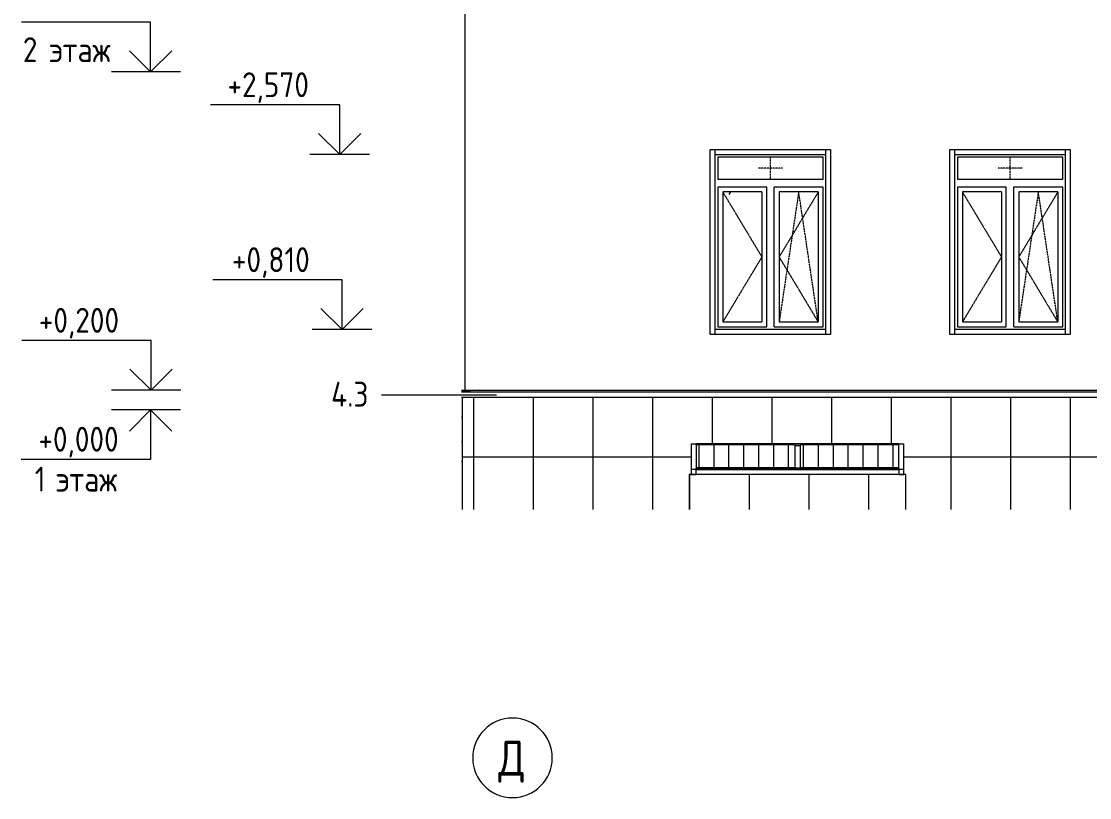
# Model space of a CAD drawing. Header units: millimetres. Extents: x -515342 to 330399, y -224905 to 507333.
# Drawn here: x 175063 to 185808, y -55029 to -47220 of the extents above; entities that cross this region are included whole.
import ezdxf

# ---------------------------------------------------------------- set-up
doc = ezdxf.new("R2010")
doc.units = ezdxf.units.MM
doc.linetypes.add('ASVP_Штриховая_ш2 п1', pattern=[3, 2, -1])
doc.layers.get('0').update_dxf_attribs({"lineweight": 0})
for name, color, linetype, lineweight in [('Аннотация', 7, 'Continuous', 0), ('Витраж', 7, 'Continuous', 0), ('Линии', 7, 'Continuous', 0), ('Марки', 7, 'Continuous', 0), ('Ограждение', 7, 'Continuous', 0), ('Окна', 7, 'Continuous', 0), ('Окна открывание', 7, 'Continuous', 0), ('Оси', 7, 'Continuous', 0), ('Отметки', 7, 'Continuous', 0), ('Панели витража', 7, 'Continuous', 0), ('Перекрытие', 7, 'Continuous', 0), ('Стены внутренние', 7, 'Continuous', 0), ('Стены наружные', 7, 'Continuous', 0), ('Стены штриховка поверхности', 7, 'Continuous', 0)]:
    doc.layers.add(name, color=color, linetype=linetype, lineweight=lineweight)
doc.styles.add('GOST Common', font='', dxfattribs={"width": 0.9, "height": 350})
doc.styles.add('GOST Common_1', font='', dxfattribs={"width": 0.9, "height": 250})
doc.styles.add('GOST Common_2', font='', dxfattribs={"width": 0.9, "height": 250})
doc.styles.get('GOST Common').set_extended_font_data('GOST Common')
doc.styles.get('GOST Common_1').set_extended_font_data('GOST Common')
doc.styles.get('GOST Common_2').set_extended_font_data('GOST Common')
pattern_1 = [(90, (-69.69, -10431.52), (-150, 9e-15), [])]
pattern_2 = [(90, (-69.69, 9851.73), (-150, 9e-15), [])]

# ---------------------------------------------------------------- blocks, each defined once
blk = doc.blocks.new('Окно_ПВХ_2Створки_1Фрамуга-верх - АР_Окно_ОП_1820_h_х11700_2ст1фр-в-V3-Фасад Д-А_')
at = {"layer": 'Окна'}
h = blk.add_hatch(dxfattribs=at)
h.set_pattern_fill('FP_1', color=256, style=0, pattern_type=2)
h.set_pattern_definition([(236.31, (997.1, 1244.6), (-1777.996, -3556.002), [641.07, -5769.6]), (236.31, (1032.67, 1137.9), (-1777.996, -3556.002), [384.64, -6026.03]), (236.31, (819.3, 1137.9), (-1777.996, -3556.002), [384.64, -6026.03])])
h.paths.add_polyline_path([(-13105, 885), (-13092, 885), (-13092, 2193), (-13485, 2193), (-13485, 885), (-13338, 885)])
for p, q in [((-12476, 2544), (-13534, 2544)), ((-13534, 2544), (-13534, 2318)), ((-12476, 2318), (-12476, 2544)), ((-12476, 2318), (-13534, 2318)), ((-13043, 2242), (-13534, 2242)), ((-13534, 2242), (-13534, 836)), ((-13485, 2193), (-13485, 885)), ((-13092, 2193), (-13485, 2193)), ((-13092, 2193), (-13092, 885)), ((-13043, 836), (-13043, 2242)), ((-12476, 2242), (-12967, 2242)), ((-12967, 836), (-12967, 2242)), ((-12918, 2193), (-12918, 885)), ((-12525, 2193), (-12918, 2193)), ((-12525, 2193), (-12525, 885)), ((-12476, 836), (-12476, 2242)), ((-13485, 885), (-13092, 885)), ((-12918, 885), (-12525, 885)), ((-13534, 836), (-13043, 836)), ((-12967, 836), (-12476, 836))]:
    blk.add_line(p, q, dxfattribs=at)
at = {"layer": 'Окна открывание', "linetype": 'ASVP_Штриховая_ш2 п1'}
for p, q in [((-13005, 2318), (-13005, 2544)), ((-12885, 2431), (-13125, 2431)), ((-13485, 2193), (-13092, 1539)), ((-12721, 2193), (-12918, 885)), ((-12525, 2193), (-12918, 1539)), ((-12525, 885), (-12721, 2193)), ((-13092, 1539), (-13485, 885)), ((-12918, 1539), (-12525, 885))]:
    blk.add_line(p, q, dxfattribs=at)
blk = doc.blocks.new('Окно_ПВХ_2Створки_1Фрамуга-верх - АР_Окно_ОП_1820_h_х11700_2ст1фр-в-V4-Фасад Д-А_')
at = {"layer": 'Окна'}
for p, q in [((-10066, 2544), (-11124, 2544)), ((-11124, 2544), (-11124, 2318)), ((-10066, 2318), (-10066, 2544)), ((-10066, 2318), (-11124, 2318)), ((-10633, 2242), (-11124, 2242)), ((-11124, 2242), (-11124, 836)), ((-11075, 2193), (-11075, 885)), ((-10682, 2193), (-11075, 2193)), ((-10682, 2193), (-10682, 885)), ((-10633, 836), (-10633, 2242)), ((-10066, 2242), (-10557, 2242)), ((-10557, 836), (-10557, 2242)), ((-10508, 2193), (-10508, 885)), ((-10115, 2193), (-10508, 2193)), ((-10115, 2193), (-10115, 885)), ((-10066, 836), (-10066, 2242)), ((-11075, 885), (-10682, 885)), ((-10508, 885), (-10115, 885)), ((-11124, 836), (-10633, 836)), ((-10557, 836), (-10066, 836))]:
    blk.add_line(p, q, dxfattribs=at)
at = {"layer": 'Окна открывание', "linetype": 'ASVP_Штриховая_ш2 п1'}
for p, q in [((-10595, 2318), (-10595, 2544)), ((-10475, 2431), (-10715, 2431)), ((-11075, 2193), (-10682, 1539)), ((-10311, 2193), (-10508, 885)), ((-10115, 2193), (-10508, 1539)), ((-10115, 885), (-10311, 2193)), ((-10682, 1539), (-11075, 885)), ((-10508, 1539), (-10115, 885))]:
    blk.add_line(p, q, dxfattribs=at)
blk = doc.blocks.new('Прямоугольный импост - АР_Откос_Металлический_50х330 Белый Правый-9899491-Фасад Д-А_')
at = {"layer": 'Витраж'}
for p, q in [((-3115, 2570), (-3115, 2620)), ((-3115, 2620), (-2005, 2620)), ((-2005, 2620), (-2005, 2570)), ((-3115, 2570), (-2005, 2570))]:
    blk.add_line(p, q, dxfattribs=at)
blk = doc.blocks.new('Прямоугольный импост - АР_Откос_Металлический_50х330 Белый Левый-9898759-Фасад Д-А_')
at = {"layer": 'Витраж'}
for p, q in [((-3115, 760), (-3115, 810)), ((-2005, 810), (-3115, 810)), ((-2005, 760), (-3115, 760)), ((-2005, 810), (-2005, 760))]:
    blk.add_line(p, q, dxfattribs=at)
blk = doc.blocks.new('Прямоугольный импост - АР_Откос_Металлический_50х330 Белый Правый-9899492-Фасад Д-А_')
at = {"layer": 'Витраж'}
for p, q in [((-2005, 2620), (-1955, 2620)), ((-2005, 2620), (-2005, 760)), ((-1955, 2620), (-1955, 760)), ((-1955, 760), (-2005, 760))]:
    blk.add_line(p, q, dxfattribs=at)
blk = doc.blocks.new('Прямоугольный импост - АР_Откос_Металлический_50х330 Белый Левый-9898760-Фасад Д-А_')
at = {"layer": 'Витраж'}
for p, q in [((-3165, 2620), (-3115, 2620)), ((-3165, 760), (-3165, 2620)), ((-3115, 760), (-3115, 2620)), ((-3115, 760), (-3165, 760))]:
    blk.add_line(p, q, dxfattribs=at)
blk = doc.blocks.new('Ограждение - Ограждение-10017249-Фасад Д-А_')
at = {"layer": 'Ограждение'}
for p, q in [((-15930, 200), (-16114, 185)), ((-16114, 182), (-8801, 182)), ((-16114, 130), (-8801, 130)), ((260, 182), (557, 182)), ((260, 130), (557, 130)), ((330, 200), (557, 182)), ((557, 182), (557, 130))]:
    blk.add_line(p, q, dxfattribs=at)
blk = doc.blocks.new('Системная панель - АР_ПанельВитража_Монолитный поликарбонат 6мм-V125-Фасад Д-А_')
at = {"layer": 'Панели витража'}
h = blk.add_hatch(dxfattribs=at)
h.set_pattern_fill('FP_17', color=256, style=0, pattern_type=2)
h.set_pattern_definition(pattern_1)
h.paths.add_polyline_path([(-13753, -580), (-12758, -580), (-12758, -351), (-13753, -351), (-13753, -392)])
h = blk.add_hatch(dxfattribs=at)
h.set_pattern_fill('FP_18', color=256, style=0, pattern_type=2)
h.set_pattern_definition(pattern_2)
h.paths.add_polyline_path([(-12758, -585), (-12758, -580), (-13753, -580), (-13753, -585), (-12873, -585)])
for p, q in [((-12758, -351), (-13753, -351)), ((-13753, -351), (-13753, -580)), ((-12758, -580), (-12758, -351)), ((-13753, -580), (-12758, -580)), ((-13753, -580), (-13753, -586)), ((-12758, -586), (-12758, -580))]:
    blk.add_line(p, q, dxfattribs=at)
blk = doc.blocks.new('Прямоугольный импост - АР_Импост_50х50 _труба_-10238076-Фасад Д-А_')
at = {"layer": 'Витраж'}
for p, q in [((-12733, -585), (-11713, -585)), ((-12733, -600), (-11713, -600)), ((-11713, -585), (-11713, -600)), ((-11713, -600), (-11713, -648)), ((-11713, -648), (-12733, -648))]:
    blk.add_line(p, q, dxfattribs=at)
blk = doc.blocks.new('Прямоугольный импост - АР_Импост_50х50 _труба_-10238077-Фасад Д-А_')
at = {"layer": 'Витраж'}
for p, q in [((-13753, -351), (-13753, -340)), ((-12733, -340), (-13753, -340)), ((-12733, -356), (-12757, -356))]:
    blk.add_line(p, q, dxfattribs=at)
blk = doc.blocks.new('Прямоугольный импост - АР_Импост_50х50 _труба_-10238183-Фасад Д-А_')
at = {"layer": 'Витраж'}
for p, q in [((-13803, -340), (-13753, -340)), ((-13803, -340), (-13803, -600)), ((-13753, -340), (-13753, -351)), ((-13753, -600), (-13803, -600)), ((-13803, -600), (-13803, -648)), ((-13753, -585), (-13753, -600)), ((-13753, -648), (-13753, -600)), ((-13803, -648), (-13753, -648))]:
    blk.add_line(p, q, dxfattribs=at)
blk = doc.blocks.new('Прямоугольный импост - АР_Импост_50х50 _труба_-10238184-Фасад Д-А_')
at = {"layer": 'Витраж'}
for p, q in [((-11713, -340), (-11663, -340)), ((-11713, -351), (-11713, -340)), ((-11663, -600), (-11663, -340)), ((-11713, -600), (-11713, -585)), ((-11663, -600), (-11713, -600)), ((-11713, -600), (-11713, -648)), ((-11663, -648), (-11663, -600)), ((-11713, -648), (-11663, -648))]:
    blk.add_line(p, q, dxfattribs=at)
blk = doc.blocks.new('Системная панель - АР_ПанельВитража_Монолитный поликарбонат 6мм-V126-Фасад Д-А_')
at = {"layer": 'Панели витража'}
h = blk.add_hatch(dxfattribs=at)
h.set_pattern_fill('FP_17', color=256, style=0, pattern_type=2)
h.set_pattern_definition(pattern_1)
h.paths.add_polyline_path([(-12708, -580), (-11713, -580), (-11713, -351), (-12708, -351), (-12708, -489)])
h = blk.add_hatch(dxfattribs=at)
h.set_pattern_fill('FP_18', color=256, style=0, pattern_type=2)
h.set_pattern_definition(pattern_2)
h.paths.add_polyline_path([(-11713, -585), (-11713, -580), (-12708, -580), (-12708, -585), (-11829, -585)])
for p, q in [((-11713, -351), (-12708, -351)), ((-12708, -351), (-12708, -580)), ((-11713, -580), (-11713, -351)), ((-12708, -580), (-11713, -580)), ((-12708, -580), (-12708, -586)), ((-11713, -586), (-11713, -580))]:
    blk.add_line(p, q, dxfattribs=at)
blk = doc.blocks.new('Прямоугольный импост - АР_Импост_50х50 _труба_-10238080-Фасад Д-А_')
at = {"layer": 'Витраж'}
for p, q in [((-13753, -600), (-13753, -585)), ((-13753, -585), (-12733, -585)), ((-13753, -648), (-13753, -600)), ((-13753, -600), (-12733, -600)), ((-12733, -648), (-13753, -648))]:
    blk.add_line(p, q, dxfattribs=at)
blk = doc.blocks.new('Прямоугольный импост - АР_Импост_50х50 _труба_-10238081-Фасад Д-А_')
at = {"layer": 'Витраж'}
for p, q in [((-11713, -340), (-12733, -340)), ((-12708, -356), (-12733, -356)), ((-11713, -340), (-11713, -351))]:
    blk.add_line(p, q, dxfattribs=at)
blk = doc.blocks.new('Прямоугольный импост - АР_Импост_50х50 _труба_-10238181-Фасад Д-А_')
at = {"layer": 'Витраж'}
for p, q in [((-12758, -356), (-12708, -356)), ((-12708, -585), (-12758, -585))]:
    blk.add_line(p, q, dxfattribs=at)
blk = doc.blocks.new('СД_Люблино_Фасады_rvt-1-Фасад Д-А_')
at = {"layer": 'Стены штриховка поверхности', "true_color": 0xcacaca}
h = blk.add_hatch(dxfattribs=at)
h.set_pattern_fill('FP_2', color=9, style=0, pattern_type=2)
h.set_pattern_definition([(0, (-8785.5, 0), (0, 600), []), (90, (-8785.5, 0), (-600, 4e-14), [])])
h.paths.add_polyline_path([(-16105, -1000), (-13823, -1000), (-13823, -650), (-11643, -650), (-11643, -1000), (-8950, -1000), (-8950, -710), (-8785, -710), (-8785, -700), (-8800, -700), (-8801, 130), (-16105, 130), (-16105, -975)])
h.paths.add_polyline_path([(-12061, -648), (-13803, -648), (-13803, -340), (-11663, -340), (-11663, -648), (-11945, -648)])
h = blk.add_hatch(dxfattribs=at)
h.set_pattern_fill('FP_19', color=9, style=0, pattern_type=2)
h.set_pattern_definition([(0, (-13813.4, 0), (0, 600), []), (90, (-13813.4, 0), (-600, 4e-14), [])])
h.paths.add_polyline_path([(-13823, -1000), (-11643, -1000), (-11643, -650), (-13823, -650), (-13823, -975)])
at = {"layer": 'Перекрытие'}
for p, q in [((-16114, -70), (-16105, -70)), ((-16105, -320), (-16114, -320))]:
    blk.add_line(p, q, dxfattribs=at)
at = {"layer": 'Стены внутренние'}
for p, q in [((-16105, 130), (-16105, -1000)), ((-16075, 200), (-16055, 200)), ((-16055, 200), (-8801, 200)), ((-16105, -320), (-16114, -320)), ((-16114, -520), (-16105, -520)), ((-11643, -650), (-13823, -650)), ((-13823, -650), (-13823, -1000)), ((-11643, -1000), (-11643, -650))]:
    blk.add_line(p, q, dxfattribs=at)
at = {"layer": 'Стены наружные'}
blk.add_line((-15905, 200), (-15905, 194), dxfattribs=at)
at = {"layer": 'Витраж', "lineweight": 9}
for name, p in [('Прямоугольный импост - АР_Откос_Металлический_50х330 Белый Левый-9898760-Фасад Д-А_', (-10445, 0)), ('Прямоугольный импост - АР_Откос_Металлический_50х330 Белый Правый-9899491-Фасад Д-А_', (-10445, 0)), ('Прямоугольный импост - АР_Откос_Металлический_50х330 Белый Правый-9899492-Фасад Д-А_', (-10445, 0)), ('Прямоугольный импост - АР_Откос_Металлический_50х330 Белый Левый-9898760-Фасад Д-А_', (-8035, 0)), ('Прямоугольный импост - АР_Откос_Металлический_50х330 Белый Правый-9899491-Фасад Д-А_', (-8035, 0)), ('Прямоугольный импост - АР_Откос_Металлический_50х330 Белый Правый-9899492-Фасад Д-А_', (-8035, 0)), ('Прямоугольный импост - АР_Откос_Металлический_50х330 Белый Левый-9898759-Фасад Д-А_', (-10445, 0)), ('Прямоугольный импост - АР_Откос_Металлический_50х330 Белый Левый-9898759-Фасад Д-А_', (-8035, 0)), ('Прямоугольный импост - АР_Импост_50х50 _труба_-10238183-Фасад Д-А_', (0, 0)), ('Прямоугольный импост - АР_Импост_50х50 _труба_-10238077-Фасад Д-А_', (0, 0)), ('Прямоугольный импост - АР_Импост_50х50 _труба_-10238181-Фасад Д-А_', (0, 0)), ('Прямоугольный импост - АР_Импост_50х50 _труба_-10238081-Фасад Д-А_', (0, 0)), ('Прямоугольный импост - АР_Импост_50х50 _труба_-10238184-Фасад Д-А_', (0, 0)), ('Прямоугольный импост - АР_Импост_50х50 _труба_-10238080-Фасад Д-А_', (0, 0)), ('Прямоугольный импост - АР_Импост_50х50 _труба_-10238076-Фасад Д-А_', (0, 0))]:
    blk.add_blockref(name, p, dxfattribs=at)
at = {"layer": 'Ограждение', "lineweight": 9}
blk.add_blockref('Ограждение - Ограждение-10017249-Фасад Д-А_', (0, 0), dxfattribs=at)
at = {"layer": 'Окна', "lineweight": 9}
for name in ['Окно_ПВХ_2Створки_1Фрамуга-верх - АР_Окно_ОП_1820_h_х11700_2ст1фр-в-V3-Фасад Д-А_', 'Окно_ПВХ_2Створки_1Фрамуга-верх - АР_Окно_ОП_1820_h_х11700_2ст1фр-в-V4-Фасад Д-А_']:
    blk.add_blockref(name, (0, 0), dxfattribs=at)
at = {"layer": 'Панели витража', "lineweight": 9}
for name in ['Системная панель - АР_ПанельВитража_Монолитный поликарбонат 6мм-V125-Фасад Д-А_', 'Системная панель - АР_ПанельВитража_Монолитный поликарбонат 6мм-V126-Фасад Д-А_']:
    blk.add_blockref(name, (0, 0), dxfattribs=at)
blk = doc.blocks.new('Ось сетки - Круг_Ø8 мм-6577-Фасад Д-А_')
at = {"layer": 'Оси'}
for start, end in [(360, 180), (180, 360)]:
    blk.add_arc((0, -3500), 400, start, end, dxfattribs=at)
blk = doc.blocks.new('Высотные отметки - Стрелка вверх-5091-Фасад Д-А_')
at = {"layer": 'Аннотация'}
for p, q in [((-19235, 700), (-20535, 700)), ((-19235, 200), (-19235, 700)), ((-19235, 200), (-19447, 412)), ((-19235, 200), (-19023, 412)), ((-18935, 200), (-19535, 200))]:
    blk.add_line(p, q, dxfattribs=at)
blk = doc.blocks.new('Высотные отметки - Стрелка вниз-5092-Фасад Д-А_')
at = {"layer": 'Аннотация'}
for p, q in [((-18940, 0), (-19540, 0)), ((-19240, 0), (-19452, -212)), ((-19240, 0), (-19240, -500)), ((-19240, 0), (-19027, -212)), ((-19240, -500), (-20540, -500))]:
    blk.add_line(p, q, dxfattribs=at)

msp = doc.modelspace()

# ---------------------------------------------------------------- linework, layer by layer
at = {"layer": 'Линии'}
for p, q in [((179527.9839, -50929.182), (179527.9839, -46613.6044)), ((176628.9839, -47729.182), (175968.9839, -47729.182)), ((178425.4541, -48559.182), (178125.4541, -48559.182)), ((178425.4541, -50319.182), (178125.4541, -50319.182)), ((176628.9839, -50929.182), (175968.9839, -50929.182)), ((179488.9839, -50929.182), (179527.9839, -50929.182)), ((176628.9839, -51129.182), (175968.9839, -51129.182))]:
    msp.add_line(p, q, dxfattribs=at)
at = {"layer": 'Марки'}
msp.add_line((179840.7887, -50979.3855), (178686.3664, -50979.3855), dxfattribs=at)
at = {"layer": 'Отметки'}
for p, q in [((176628.9839, -47729.182), (176363.4444, -47729.182)), ((178425.4541, -48559.182), (178264.9631, -48559.182)), ((178425.4541, -50319.182), (178288.6243, -50319.182)), ((176628.9839, -50929.182), (176367.9083, -50929.182)), ((176457.3646, -51129.182), (176363.4444, -51129.182))]:
    msp.add_line(p, q, dxfattribs=at)

# ---------------------------------------------------------------- block references
msp.add_blockref('СД_Люблино_Фасады_rvt-1-Фасад Д-А_', (195602.9839, -51129.182))
at = {"layer": 'Аннотация'}
for name in ['Высотные отметки - Стрелка вверх-5091-Фасад Д-А_', 'Высотные отметки - Стрелка вниз-5092-Фасад Д-А_']:
    msp.add_blockref(name, (195602.9839, -51129.182), dxfattribs=at)
at = {"layer": 'Оси'}
msp.add_blockref('Ось сетки - Круг_Ø8 мм-6577-Фасад Д-А_', (180002.9839, -51129.182), dxfattribs=at)
at = {"layer": 'Отметки'}
for p in [(195598.52, -47929.182), (197500.0387, -48759.182), (197523.6999, -50519.182)]:
    msp.add_blockref('Высотные отметки - Стрелка вверх-5091-Фасад Д-А_', p, dxfattribs=at)

# ---------------------------------------------------------------- texts
at = {"layer": 'Аннотация', "char_height": 250, "attachment_point": 1, "style": 'GOST Common_2'}
for s, insert, width in [('2 ', (175078.4444, -47380.1362), 320.675), ('этаж', (175343.0277, -47380.1362), 1002.109375), ('1 ', (175198.4444, -51700.1362), 256.54), ('этаж', (175410.111, -51700.1362), 1002.109375)]:
    msp.add_mtext(s, dxfattribs=dict(at, insert=insert, width=width))
at = {"layer": 'Марки', "insert": (178178.9315, -50845.5874), "char_height": 250, "width": 490.63275, "attachment_point": 1, "style": 'GOST Common_1'}
msp.add_mtext('4.3', dxfattribs=at)
at = {"layer": 'Оси', "insert": (179859.5032, -54456.6486), "char_height": 350, "width": 346.329, "attachment_point": 1, "style": 'GOST Common'}
msp.add_mtext('\\fGOST Common|b0|i0|c204|p34|;\\W.9;Д', dxfattribs=at)
at = {"layer": 'Отметки', "char_height": 250, "attachment_point": 1, "line_spacing_factor": 1.022761, "style": 'GOST Common_1'}
for s, insert, width in [('+2,570', (177136.287, -47732.4749), 1028.822569), ('+0,810', (177181.3191, -49492.4749), 977.532294), ('+0,200', (175239.2322, -50102.4749), 1028.822569), ('+0,000', (175234.7683, -51298.6253), 1028.822569)]:
    msp.add_mtext(s, dxfattribs=dict(at, insert=insert, width=width))

doc.saveas('drawing.dxf')
